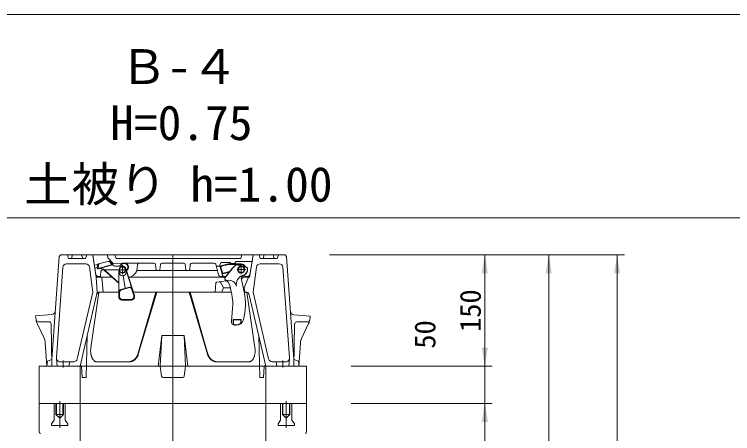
# Model space of a CAD drawing. Units: millimetres, scale not verified. Extents: x -6861 to 6861, y -3554 to 3095.
# Drawn here: x 4409 to 5376, y 2530 to 3095 of the extents above; entities that cross this region are included whole.
import ezdxf
from ezdxf.enums import TextEntityAlignment as Align

# ---------------------------------------------------------------- set-up
doc = ezdxf.new("R2010")
doc.units = ezdxf.units.MM
doc.header["$LTSCALE"] = 20
for name, color, linetype, lineweight in [('0-4_TEMP', 3, 'Continuous', 18), ('0-5_細線', 7, 'Continuous', 18), ('0-7_寸法', 1, 'Continuous', 18), ('0-A_枠線', 6, 'Continuous', 18)]:
    doc.layers.add(name, color=color, linetype=linetype, lineweight=lineweight)
doc.layers.add('0-8_注釈', color=1, linetype='Continuous')
doc.styles.add('ＭＳ ゴシック', font='')
doc.styles.get('ＭＳ ゴシック').set_extended_font_data('MS Gothic')

msp = doc.modelspace()

# ---------------------------------------------------------------- linework, layer by layer
at = {"layer": '0-4_TEMP'}
for p, q in [((1260.93, 2820.78), (6860.93, 2820.78)), ((4622.8, 2770.78), (4622.8, 2605.78)), ((4474.8, 2628.7), (4474.8, 2619.25)), ((4770.8, 2628.7), (4770.8, 2619.25)), ((4499.8, 2620.78), (4506.2, 2620.78)), ((4605.8, 2620.78), (4639.8, 2620.78)), ((4622.8, 2620.78), (4622.8, 2457.78)), ((4739.4, 2620.78), (4745.8, 2620.78)), ((4470.3, 2573.78), (4470.3, 2537.78)), ((4775.3, 2573.78), (4775.3, 2537.78))]:
    msp.add_line(p, q, dxfattribs=at)
at = {"layer": '0-5_細線'}
for p, q in [((4469.65, 2768.78), (4459.8, 2629.78)), ((4469.65, 2768.78), (4471.8, 2770.78)), ((4471.8, 2770.78), (4773.8, 2770.78)), ((4480.8, 2770.78), (4482.3, 2765.78)), ((4487.8, 2770.78), (4486.3, 2765.78)), ((4499.8, 2770.78), (4501.3, 2765.78)), ((4506.8, 2770.78), (4505.3, 2765.78)), ((4514.3, 2770.78), (4514.89, 2770.18)), ((4519.07, 2743.78), (4514.8, 2770.78)), ((4514.89, 2770.18), (4519.55, 2740.78)), ((4534.8, 2770.78), (4535.3, 2766.78)), ((4535.3, 2766.78), (4542.8, 2758.78)), ((4544.8, 2770.78), (4546.3, 2765.78)), ((4715.8, 2770.78), (4714.3, 2765.78)), ((4730.7, 2770.18), (4726.05, 2740.78)), ((4726.52, 2743.78), (4730.8, 2770.78)), ((4731.3, 2770.78), (4730.7, 2770.18)), ((4738.8, 2770.78), (4740.3, 2765.78)), ((4745.8, 2770.78), (4744.3, 2765.78)), ((4757.8, 2770.78), (4759.3, 2765.78)), ((4764.8, 2770.78), (4763.3, 2765.78)), ((4775.94, 2768.78), (4773.8, 2770.78)), ((4775.94, 2768.78), (4785.8, 2629.78)), ((4479.62, 2758.78), (4505.41, 2758.78)), ((4482.3, 2765.78), (4505.3, 2765.78)), ((4516.99, 2756.92), (4521.73, 2758.02)), ((4520.73, 2753.29), (4521.22, 2756.93)), ((4521.85, 2752.16), (4541.78, 2757.5)), ((4522.35, 2754.07), (4522.96, 2758.67)), ((4522.68, 2758.59), (4536.9, 2762.4)), ((4523.6, 2752.97), (4541.59, 2757.79)), ((4538.07, 2761.3), (4540.57, 2757.52)), ((4538.77, 2761.95), (4539.63, 2762.15)), ((4539.09, 2761.57), (4542.03, 2757.12)), ((4541.18, 2758.4), (4542.8, 2758.78)), ((4542.8, 2758.78), (4554.8, 2759.78)), ((4714.3, 2765.78), (4546.3, 2765.78)), ((4553.41, 2758.17), (4551.02, 2755.78)), ((4551.73, 2755.78), (4553.76, 2757.81)), ((4554.8, 2759.78), (4575.65, 2759.78)), ((4554.8, 2756.78), (4554.8, 2744.78)), ((4597.49, 2759.78), (4566.47, 2759.78)), ((4574.84, 2752.64), (4575.3, 2757.95)), ((4599.48, 2757.98), (4600.21, 2750.68)), ((4606.12, 2757.98), (4605.39, 2750.68)), ((4637.49, 2759.78), (4608.11, 2759.78)), ((4640.21, 2750.68), (4639.48, 2757.98)), ((4645.39, 2750.68), (4646.12, 2757.98)), ((4678.44, 2759.78), (4648.11, 2759.78)), ((4684.2, 2744), (4680.37, 2758.29)), ((4687.19, 2756.04), (4697.42, 2758.78)), ((4688.11, 2755.5), (4697.52, 2758.03)), ((4697.42, 2758.78), (4714.8, 2758.78)), ((4697.52, 2758.03), (4714.8, 2758.03)), ((4699.8, 2760.78), (4700.8, 2759.28)), ((4700.8, 2759.28), (4705.8, 2759.28)), ((4707.8, 2761.78), (4705.8, 2759.28)), ((4707.8, 2761.78), (4729.37, 2761.78)), ((4708.99, 2757.76), (4709.02, 2757.49)), ((4708.99, 2757.76), (4722.73, 2754.08)), ((4709.02, 2757.49), (4722.54, 2753.87)), ((4714.8, 2745.03), (4714.8, 2757.03)), ((4765.97, 2758.78), (4740.18, 2758.78)), ((4763.3, 2765.78), (4740.3, 2765.78)), ((4474.63, 2754.13), (4465.98, 2632.13)), ((4510.37, 2754.43), (4514.8, 2720.78)), ((4517.62, 2752.96), (4520.78, 2753.69)), ((4521.9, 2752.17), (4522.34, 2752.25)), ((4525.83, 2748.99), (4525.07, 2741.78)), ((4529.44, 2750.78), (4527.76, 2750.78)), ((4549.8, 2732.78), (4530.83, 2749.85)), ((4531.31, 2750.78), (4549.48, 2750.78)), ((4549.94, 2733.32), (4531.41, 2750)), ((4544.53, 2755.78), (4554.8, 2755.78)), ((4548.8, 2750.78), (4560.8, 2750.78)), ((4549.8, 2714.81), (4550.05, 2747.73)), ((4550.05, 2747.73), (4550.31, 2751.12)), ((4571.06, 2716.3), (4559.56, 2752.3)), ((4567.41, 2726.18), (4559.89, 2749.74)), ((4560.24, 2750.15), (4560.83, 2750.74)), ((4560.42, 2749.62), (4561.19, 2750.39)), ((4682.65, 2749.78), (4574.25, 2749.78)), ((4681.05, 2755.78), (4686.74, 2755.78)), ((4689.58, 2743.26), (4686.48, 2754.81)), ((4689.41, 2746.78), (4687.4, 2754.28)), ((4690.1, 2745.18), (4698.38, 2747.4)), ((4690.63, 2746.07), (4699.16, 2748.36)), ((4702.39, 2752.29), (4693.29, 2740.9)), ((4702.58, 2752.13), (4693.49, 2740.74)), ((4708.8, 2751.03), (4720.8, 2751.03)), ((4722.54, 2753.87), (4722.73, 2754.08)), ((4735.22, 2754.43), (4730.8, 2720.78)), ((4770.96, 2754.13), (4779.61, 2632.13)), ((4519.07, 2743.78), (4521.07, 2741.78)), ((4519.07, 2743.78), (4521.07, 2741.78)), ((4519.07, 2743.78), (4521.07, 2741.78)), ((4519.07, 2743.78), (4521.07, 2741.78)), ((4519.55, 2740.78), (4520.8, 2720.78)), ((4519.55, 2740.78), (4540.67, 2740.78)), ((4525.07, 2741.78), (4521.07, 2741.78)), ((4527.3, 2740.78), (4528.8, 2720.78)), ((4558.6, 2725.59), (4556, 2742.85)), ((4564.49, 2740.78), (4622.8, 2740.78)), ((4692.96, 2740.78), (4622.8, 2740.78)), ((4687.1, 2741.78), (4693.82, 2741.78)), ((4715.14, 2737.56), (4718.69, 2720.87)), ((4726.05, 2740.78), (4715.44, 2740.78)), ((4715.9, 2741.99), (4720.09, 2742.78)), ((4724.55, 2740.78), (4718.8, 2726.28)), ((4720.2, 2741.78), (4720.09, 2742.78)), ((4720.2, 2741.78), (4724.52, 2741.78)), ((4724.52, 2741.78), (4726.52, 2743.78)), ((4552.76, 2724.07), (4564.97, 2727.5)), ((4680.73, 2732.97), (4679.8, 2720.78)), ((4681.6, 2733.88), (4694.79, 2735.65)), ((4687.43, 2733.27), (4690.8, 2726.28)), ((4699.47, 2729.55), (4702.06, 2717.33)), ((4494.07, 2630.66), (4514.8, 2720.78)), ((4497.8, 2620.78), (4520.8, 2720.78)), ((4523.12, 2720.5), (4512.3, 2645.69)), ((4524.78, 2720.78), (4549.63, 2720.78)), ((4550.8, 2714.78), (4550.8, 2719.78)), ((4553.72, 2723.63), (4564.66, 2726.7)), ((4570.11, 2715.99), (4567.11, 2725.38)), ((4569.86, 2720.78), (4622.8, 2720.78)), ((4575.57, 2637.09), (4599.66, 2720.78)), ((4576.21, 2636.98), (4600.95, 2720.78)), ((4700.96, 2720.78), (4622.8, 2720.78)), ((4669.38, 2636.98), (4644.65, 2720.78)), ((4670.03, 2637.09), (4645.93, 2720.78)), ((4672.18, 2720.78), (4667.75, 2720.78)), ((4690.8, 2726.28), (4689.28, 2722.09)), ((4700.13, 2726.28), (4690.8, 2726.28)), ((4718.8, 2726.28), (4717.78, 2726.28)), ((4718.8, 2726.28), (4719.8, 2720.78)), ((4720.82, 2720.78), (4718.89, 2720.78)), ((4722.47, 2720.5), (4733.3, 2645.69)), ((4751.52, 2630.66), (4730.8, 2720.78)), ((4554.8, 2710.78), (4566.3, 2710.78)), ((4554.8, 2709.78), (4566.3, 2709.78)), ((4747.8, 2620.78), (4725.69, 2716.9)), ((4703.46, 2704.03), (4701.49, 2681.46)), ((4459.82, 2690.45), (4437.8, 2688.78)), ((4437.8, 2688.78), (4438.49, 2683.2)), ((4441.45, 2680.78), (4455.85, 2680.78)), ((4704.3, 2683.53), (4703.8, 2683.76)), ((4703.8, 2683.76), (4714.8, 2683.76)), ((4703.8, 2683.76), (4703.8, 2676.8)), ((4704.3, 2683.53), (4714.3, 2683.53)), ((4704.3, 2683.53), (4704.3, 2677.08)), ((4714.3, 2683.53), (4714.8, 2683.76)), ((4714.3, 2683.53), (4714.3, 2678.79)), ((4714.8, 2683.76), (4714.8, 2678.56)), ((4803.98, 2680.44), (4789.58, 2680.46)), ((4439.85, 2678.57), (4449.51, 2658.45)), ((4458.85, 2677.83), (4459.8, 2620.78)), ((4703.8, 2676.8), (4704.3, 2677.08)), ((4706.47, 2676.53), (4708.14, 2676.53)), ((4706.47, 2676.03), (4708.14, 2676.03)), ((4714.3, 2678.79), (4714.8, 2678.56)), ((4786.57, 2677.52), (4785.52, 2620.47)), ((4805.57, 2678.23), (4795.87, 2658.13)), ((4505.8, 2605.78), (4507.3, 2662.08)), ((4607.8, 2662.08), (4637.8, 2662.08)), ((4637.8, 2662.08), (4642.8, 2620.78)), ((4639.8, 2620.78), (4637.8, 2662.08)), ((4739.8, 2605.78), (4738.3, 2662.08)), ((4450.97, 2652.82), (4452.8, 2620.78)), ((4794.41, 2652.49), (4792.52, 2620.46)), ((4466.8, 2620.78), (4465.98, 2631.39)), ((4778.8, 2620.78), (4779.61, 2631.39)), ((4453.8, 2627.78), (4452.8, 2620.78)), ((4453.8, 2627.78), (4459.8, 2629.78)), ((4470.97, 2626.78), (4489.2, 2626.78)), ((4483.8, 2626.78), (4482.8, 2620.78)), ((4520.06, 2626.78), (4563.78, 2626.78)), ((4725.53, 2626.78), (4681.81, 2626.78)), ((4774.63, 2626.78), (4756.4, 2626.78)), ((4761.8, 2626.78), (4762.8, 2620.78)), ((4791.8, 2627.78), (4785.8, 2629.78)), ((4791.8, 2627.78), (4792.8, 2620.78)), ((4442.8, 2620.78), (4802.8, 2620.78)), ((4442.8, 2620.78), (4442.8, 2570.78)), ((4452.8, 2620.78), (4497.8, 2620.78)), ((4497.8, 2620.78), (4499.8, 2620.78)), ((4497.8, 2620.78), (4497.8, 2570.78)), ((4499.8, 2620.78), (4500.8, 2605.78)), ((4506.2, 2620.78), (4605.8, 2620.78)), ((4605.8, 2620.78), (4607.57, 2607.51)), ((4639.8, 2620.78), (4638.03, 2607.51)), ((4739.4, 2620.78), (4639.8, 2620.78)), ((4745.8, 2620.78), (4744.8, 2605.78)), ((4747.8, 2620.78), (4745.8, 2620.78)), ((4792.8, 2620.78), (4747.8, 2620.78)), ((4747.8, 2620.78), (4747.8, 2570.78)), ((4802.8, 2620.78), (4802.8, 2570.78)), ((4500.8, 2605.78), (4505.8, 2605.78)), ((4636.05, 2605.78), (4609.24, 2605.78)), ((4744.8, 2605.78), (4739.8, 2605.78)), ((4442.8, 2570.78), (4802.8, 2570.78)), ((4442.8, 2570.78), (4442.8, 2532.57)), ((4462.8, 2570.78), (4462.8, 2548.28)), ((4465.3, 2570.78), (4465.3, 2555.78)), ((4465.9, 2570.78), (4465.9, 2555.18)), ((4474.7, 2570.78), (4474.7, 2555.18)), ((4477.8, 2570.78), (4477.8, 2548.28)), ((4497.8, 2570.78), (4497.8, 2420.78)), ((4747.8, 2570.78), (4747.8, 2420.78)), ((4767.8, 2570.78), (4767.8, 2548.28)), ((4770.3, 2570.78), (4770.3, 2555.78)), ((4770.9, 2570.78), (4770.9, 2555.18)), ((4779.7, 2570.78), (4779.7, 2555.18)), ((4780.3, 2570.78), (4780.3, 2555.78)), ((4782.8, 2570.78), (4782.8, 2548.28)), ((4802.8, 2570.78), (4802.8, 2532.57)), ((4465.3, 2555.78), (4475.3, 2555.78)), ((4465.3, 2555.78), (4470.3, 2550.78)), ((4770.3, 2555.78), (4775.3, 2550.78)), ((4780.3, 2555.78), (4770.3, 2555.78)), ((4780.3, 2555.78), (4775.3, 2550.78)), ((4462.8, 2548.28), (4459.3, 2543.28)), ((4477.8, 2548.28), (4481.3, 2543.28)), ((4459.3, 2543.28), (4459.3, 2540.78)), ((4459.3, 2540.78), (4481.3, 2540.78)), ((4481.3, 2543.28), (4481.3, 2540.78)), ((4786.3, 2540.78), (4764.3, 2540.78))]:
    msp.add_line(p, q, dxfattribs=at)
for points in [[(4684.91, 2755.78), (4687.8, 2760.78), (4699.8, 2760.78)], [(4785.62, 2690.14), (4807.64, 2688.43), (4806.94, 2682.86)], [(4605.8, 2620.78), (4607.8, 2662.08), (4602.8, 2620.78)], [(4475.3, 2570.78), (4475.3, 2555.78), (4470.3, 2550.78)], [(4767.8, 2548.28), (4764.3, 2543.28), (4764.3, 2540.78)], [(4782.8, 2548.28), (4786.3, 2543.28), (4786.3, 2540.78)]]:
    msp.add_lwpolyline(points, dxfattribs=at)
for centre, radius in [((4554.8, 2750.78), 4.5), ((4554.8, 2750.78), 4), ((4714.8, 2751.03), 4.75), ((4714.8, 2751.03), 4)]:
    msp.add_circle(centre, radius, dxfattribs=at)
for centre, radius, start, end in [((4479.62, 2753.78), 5, 90, 175.943), ((4505.41, 2753.78), 5, 7.496, 90), ((4523.2, 2756.66), 2, 105, 172.38), ((4536.4, 2760.2), 2, 33.435, 105), ((4537.42, 2760.47), 2, 33.435, 105), ((4544.53, 2758.78), 3, 213.435, 270), ((4557.3, 2754.28), 5.5, 315, 135), ((4557.3, 2754.28), 5, 315, 135), ((4577.29, 2757.78), 2, 90, 175), ((4597.49, 2757.78), 2, 5.711, 90), ((4608.11, 2757.78), 2, 90, 174.289), ((4637.49, 2757.78), 2, 5.711, 90), ((4648.11, 2757.78), 2, 90, 174.289), ((4678.44, 2757.78), 2, 15, 90), ((4718.8, 2739.19), 21, 117.828, 141.396), ((4718.8, 2739.19), 20.75, 118.098, 141.396), ((4714.8, 2753.28), 5.5, 18.873, 90), ((4714.8, 2753.28), 4.75, 25.614, 90), ((4740.18, 2753.78), 5, 90, 172.504), ((4765.97, 2753.78), 5, 4.057, 90), ((4521.72, 2753.16), 1, 172.38, 285), ((4524.72, 2742.57), 10, 48.003, 105), ((4523.34, 2753.94), 1, 172.38, 285), ((4524.14, 2742.42), 10, 48.003, 100.392), ((4527.82, 2748.78), 2, 90, 173.991), ((4531.31, 2753.78), 3, 239.518, 270), ((4555.14, 2747.87), 5.09, 179.563, 17.716), ((4554.8, 2750.78), 5, 17.716, 90), ((4561.88, 2753.78), 13, 275.889, 355), ((4601.2, 2750.78), 1, 185.711, 270.001), ((4604.39, 2750.78), 1, 270, 354.289), ((4641.2, 2750.78), 1, 185.711, 270), ((4644.39, 2750.78), 1, 269.999, 354.289), ((4687.45, 2755.07), 1, 105, 195), ((4688.37, 2754.54), 1, 104.999, 195), ((4690.38, 2747.04), 1, 194.999, 285), ((4714.8, 2751.03), 8.25, 282.029, 20.153), ((4714.8, 2751.03), 8.5, 289.465, 21.032), ((4687.1, 2744.78), 3, 195, 270), ((4689.84, 2746.14), 1, 194.999, 285), ((4691.51, 2743.78), 2, 195, 270), ((4695.64, 2739.03), 3, 141.396, 242.755), ((4695.64, 2739.03), 2.75, 141.396, 283.399), ((4720.59, 2731.14), 12.5, 109.028, 190.412), ((4718.8, 2739.19), 4, 106.971, 204), ((4711.33, 2747.95), 10, 292.623, 314.134), ((4565.51, 2725.58), 2, 17.716, 105.689), ((4681.73, 2732.89), 1, 97.625, 175.601), ((4685.62, 2732.4), 2, 25.722, 97.625), ((4689.68, 2727.47), 10, 12, 62.755), ((4698.56, 2726.62), 10, 13.096, 103.289), ((4524.78, 2715.78), 5, 90, 167.047), ((4553.84, 2720.22), 4, 105.689, 179.563), ((4554.8, 2719.78), 4, 105.689, 180), ((4565.2, 2724.78), 2, 17.716, 105.689), ((4687.4, 2722.78), 2, 270, 340.017), ((4639.46, 2704.03), 81, 345.314, 12), ((4720.82, 2715.78), 5, 12.953, 90), ((4554.8, 2714.78), 5, 179.204, 270), ((4554.8, 2714.78), 4, 180, 270), ((4566.3, 2714.78), 5, 270, 17.716), ((4566.3, 2714.78), 4, 270, 17.716), ((4639.46, 2704.03), 64, 0, 12), ((4459.44, 2695.44), 5, 274.344, 355.943), ((4786.01, 2695.13), 5, 183.949, 265.548), ((4441.45, 2683.78), 3, 187.125, 270), ((4453.38, 2685.06), 15, 187.125, 205.641), ((4455.85, 2677.78), 3, 0.955, 90), ((4706.47, 2681.03), 5, 175, 270), ((4708.14, 2686.03), 10, 270, 345.314), ((4789.57, 2677.46), 3, 89.893, 178.938), ((4803.98, 2683.44), 3, 269.893, 352.768), ((4792.05, 2684.75), 15, 334.252, 352.768), ((4706.47, 2681.03), 4.5, 241.158, 270), ((4708.14, 2686.03), 9.5, 270, 310.388), ((4435.99, 2651.96), 15, 3.27, 25.641), ((4809.38, 2651.61), 15, 154.251, 176.622), ((4527.01, 2641.62), 15, 177.42047, 183.98981), ((4526.98, 2642.41), 14.95, 173.89277, 180.46211), ((4526.94, 2640.82), 14.9, 180.96172, 187.53106), ((4526.86, 2643.2), 14.77, 170.31074, 176.88008), ((4718.73, 2643.2), 14.77, 3.11892, 9.68825), ((4718.65, 2640.82), 14.9, 352.46994, 359.03928), ((4718.61, 2642.41), 14.95, 359.5389, 6.10824), ((4718.59, 2641.62), 15, 356.00919, 2.57852), ((4470.97, 2631.78), 5, 175.943, 270), ((4526.79, 2640.04), 14.66, 184.58302, 191.15236), ((4526.55, 2639.28), 14.3, 188.35914, 194.92847), ((4526.22, 2638.56), 13.81, 192.36873, 198.93806), ((4525.81, 2637.88), 13.21, 196.70895, 203.27829), ((4525.33, 2637.24), 12.52, 201.49676, 208.0661), ((4524.77, 2636.67), 11.76, 206.87362, 213.44296), ((4561.84, 2640.39), 14.01, 313.96603, 318.42606), ((4562.51, 2640.39), 14.01, 313.96603, 318.42606), ((4561.73, 2640.49), 14.15, 318.39462, 322.85465), ((4562.41, 2640.49), 14.15, 318.39462, 322.85465), ((4561.64, 2640.6), 14.3, 322.73468, 327.19471), ((4561.55, 2640.72), 14.43, 326.98817, 331.44819), ((4562.32, 2640.6), 14.3, 322.73341, 327.19344), ((4561.47, 2640.84), 14.56, 331.16694, 335.62697), ((4562.23, 2640.72), 14.43, 326.98948, 331.44951), ((4561.4, 2640.97), 14.67, 335.27597, 339.736), ((4562.15, 2640.84), 14.56, 331.16694, 335.62697), ((4561.35, 2641.11), 14.78, 339.32468, 343.78471), ((4562.08, 2640.97), 14.67, 335.27597, 339.736), ((4562.03, 2641.11), 14.78, 339.32468, 343.78471), ((4683.57, 2641.11), 14.78, 196.2168, 200.67683), ((4683.51, 2640.97), 14.67, 200.26406, 204.72408), ((4684.25, 2641.11), 14.78, 196.21538, 200.67541), ((4683.44, 2640.84), 14.56, 204.3731, 208.83313), ((4684.19, 2640.97), 14.67, 200.26406, 204.72408), ((4683.37, 2640.72), 14.43, 208.55057, 213.0106), ((4684.12, 2640.84), 14.56, 204.3731, 208.83313), ((4683.28, 2640.6), 14.3, 212.80665, 217.26668), ((4684.04, 2640.72), 14.43, 208.55057, 213.0106), ((4683.18, 2640.49), 14.15, 217.14434, 221.60437), ((4683.96, 2640.6), 14.3, 212.80665, 217.26668), ((4683.86, 2640.49), 14.15, 217.14555, 221.60557), ((4683.08, 2640.39), 14.01, 221.57518, 226.03521), ((4683.76, 2640.39), 14.01, 221.57405, 226.03407), ((4720.82, 2636.67), 11.76, 326.55807, 333.12741), ((4720.27, 2637.24), 12.52, 331.93385, 338.50319), ((4719.78, 2637.88), 13.21, 336.7206, 343.28994), ((4719.37, 2638.56), 13.81, 341.06298, 347.63232), ((4719.05, 2639.28), 14.3, 345.0715, 351.64084), ((4718.8, 2640.04), 14.66, 348.84661, 355.41595), ((4774.63, 2631.78), 5, 270, 4.057), ((4489.2, 2631.78), 5, 270, 347.047), ((4498.8, 2620.03), 1.25, 36.87, 143.13), ((4524.16, 2636.17), 10.97, 213.01027, 219.57961), ((4523.49, 2635.73), 10.18, 220.10416, 226.6735), ((4522.78, 2635.38), 9.44, 228.3576, 234.92694), ((4522.03, 2635.11), 8.8, 237.91499, 244.48433), ((4521.25, 2634.93), 8.33, 248.76546, 255.3348), ((4520.46, 2634.84), 8.07, 260.60549, 267.17483), ((4563.03, 2639.9), 13.13, 270.31854, 274.77857), ((4563.71, 2639.9), 13.13, 270.31854, 274.77857), ((4562.88, 2639.91), 13.15, 275.40614, 279.86617), ((4563.56, 2639.91), 13.15, 275.40614, 279.86617), ((4562.74, 2639.94), 13.2, 280.46637, 284.9264), ((4563.42, 2639.94), 13.2, 280.466, 284.92603), ((4562.6, 2639.97), 13.27, 285.48095, 289.94098), ((4563.27, 2639.97), 13.27, 285.48146, 289.94149), ((4562.46, 2640.02), 13.36, 290.43589, 294.89592), ((4563.14, 2640.02), 13.36, 290.43589, 294.89592), ((4562.32, 2640.07), 13.47, 295.31835, 299.77837), ((4563, 2640.07), 13.47, 295.31759, 299.77762), ((4562.19, 2640.14), 13.59, 300.11715, 304.57718), ((4562.87, 2640.14), 13.59, 300.11802, 304.57805), ((4562.07, 2640.21), 13.72, 304.82668, 309.2867), ((4562.74, 2640.21), 13.72, 304.82668, 309.2867), ((4561.95, 2640.3), 13.86, 309.44394, 313.90396), ((4562.63, 2640.3), 13.86, 309.44394, 313.90396), ((4682.97, 2640.3), 13.86, 226.09615, 230.55618), ((4683.65, 2640.3), 13.86, 226.09615, 230.55618), ((4682.85, 2640.21), 13.72, 230.71233, 235.17235), ((4683.53, 2640.21), 13.72, 230.7133, 235.17332), ((4682.72, 2640.14), 13.59, 235.42309, 239.88312), ((4683.4, 2640.14), 13.59, 235.42222, 239.88225), ((4682.59, 2640.07), 13.47, 240.22163, 244.68165), ((4683.27, 2640.07), 13.47, 240.22238, 244.68241), ((4682.46, 2640.02), 13.36, 245.10423, 249.56426), ((4683.14, 2640.02), 13.36, 245.10423, 249.56426), ((4682.32, 2639.97), 13.27, 250.05918, 254.51921), ((4683, 2639.97), 13.27, 250.05867, 254.5187), ((4682.18, 2639.94), 13.2, 255.0736, 259.53363), ((4682.86, 2639.94), 13.2, 255.07397, 259.534), ((4682.03, 2639.91), 13.15, 260.13383, 264.59386), ((4682.71, 2639.91), 13.15, 260.13361, 264.59364), ((4681.89, 2639.9), 13.13, 265.22143, 269.68146), ((4682.57, 2639.9), 13.13, 265.2215, 269.68153), ((4725.13, 2634.84), 8.08, 272.82479, 279.39413), ((4724.34, 2634.93), 8.33, 284.66593, 291.23527), ((4723.57, 2635.11), 8.8, 295.51485, 302.08419), ((4722.82, 2635.38), 9.44, 305.07392, 311.64326), ((4722.1, 2635.73), 10.18, 313.32533, 319.89467), ((4721.44, 2636.17), 10.97, 320.42039, 326.98973), ((4746.8, 2620.03), 1.25, 36.87, 143.13), ((4756.4, 2631.78), 5, 192.953, 270), ((4609.55, 2607.78), 2, 187.595, 270), ((4636.05, 2607.78), 2, 270, 352.405), ((4445.8, 2532.57), 3, 180, 240.968), ((4799.8, 2532.57), 3, 299.032, 0)]:
    msp.add_arc(centre, radius, start, end, dxfattribs=at)
at = {"layer": '0-7_寸法'}
for p, q in [((4833.8, 2770.78), (5138.79, 2770.78)), ((4833.8, 2770.78), (5052.74, 2770.78)), ((4833.8, 2770.78), (5230.91, 2770.78)), ((5042.74, 1980.78), (5042.74, 2770.78)), ((5128.79, 2020.78), (5128.79, 2770.78)), ((5220.91, 1770.78), (5220.91, 2770.78)), ((4862.64, 2620.78), (5052.74, 2620.78)), ((4862.8, 2620.78), (5052.89, 2620.78)), ((4862.64, 2570.78), (5052.74, 2570.78)), ((4862.8, 2570.78), (5052.89, 2570.78))]:
    msp.add_line(p, q, dxfattribs=at)
for points in [[(5038.57, 2745.78), (5042.74, 2770.78), (5046.9, 2745.78)], [(5124.63, 2745.78), (5128.79, 2770.78), (5132.96, 2745.78)], [(5216.74, 2745.78), (5220.91, 2770.78), (5225.07, 2745.78)], [(5038.57, 2645.78), (5042.74, 2620.78), (5046.9, 2645.78)], [(5038.72, 2645.78), (5042.89, 2620.78), (5047.06, 2645.78)], [(5038.57, 2545.78), (5042.74, 2570.78), (5046.9, 2545.78)], [(5038.72, 2545.78), (5042.89, 2570.78), (5047.06, 2545.78)]]:
    msp.add_solid(points, dxfattribs=at)
at = {"layer": '0-A_枠線'}
msp.add_line((1260.93, 3094.96), (6860.93, 3094.96), dxfattribs=at)

# ---------------------------------------------------------------- texts
at = {"layer": '0-7_寸法', "style": 'ＭＳ ゴシック'}
for s, p in [('150', (5045.78, 2666.98)), ('50', (4984.69, 2644.48))]:
    msp.add_text(s, height=28.15, rotation=90, dxfattribs=at).set_placement(p, align=Align.BOTTOM_LEFT)
at = {"layer": '0-8_注釈', "style": 'ＭＳ ゴシック'}
for s, p in [('Ｂ-４', (4551.31, 2986.97)), ('H=0.75', (4538.41, 2911.42)), ('土被り h=1.00', (4422.32, 2828.5))]:
    msp.add_text(s, height=46.92, dxfattribs=at).set_placement(p, align=Align.BOTTOM_LEFT)

doc.saveas('drawing.dxf')
